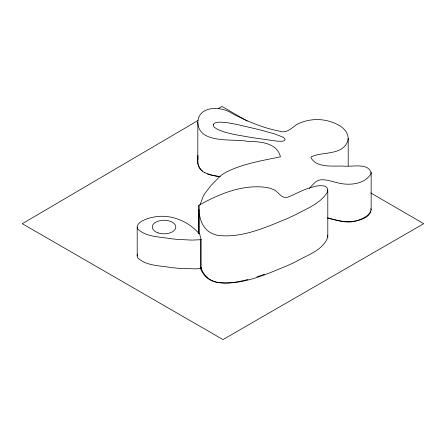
<?xml version="1.0" encoding="UTF-8"?>
<svg xmlns="http://www.w3.org/2000/svg" width="446" height="446" viewBox="0 0 446 446"><rect width="100%" height="100%" fill="white"/><g stroke="black" fill="none" stroke-linecap="round" stroke-linejoin="round"><path stroke-width="0.67" d="M202.423 171.052C199.094 168.432 197.595 164.139 197.818 159.991L197.818 122.254C198.498 105.245 221.941 106.02 232.299 113.602C247.123 121.223 262.661 127.835 279.073 131.079C286.371 133.939 291.455 128.197 296.752 124.49C306.948 119.182 319.225 118.134 330.191 121.557C338.564 124.044 349.653 130.154 347.975 140.479C342.84 155.949 322.943 151.211 311.252 156.814L310.951 157.644C316.537 168.371 333.864 165.628 343.989 166.124C351.727 167.055 369.282 162.361 371.139 173.405C365.146 184.382 349.38 185.753 338.269 182.96C332.833 181.812 327.531 179.654 321.906 179.721C316.181 179.671 312.802 184.716 309.379 188.496M371.15 172.111L371.15 209.849C369.862 218.339 358.757 220.569 351.621 221.891C343.32 222.738 335.375 219.766 327.397 218.016M198.938 205.232C198.464 215.736 201.347 228.319 211.677 233.303A19.646 11.345 0 0 0 218.233 235.427C242.334 238.153 265.459 227.482 287.246 218.557A312.178 180.234 0 0 0 295.609 214.677C306.737 208.583 320.222 203.727 327.163 192.443C330.441 183.852 317.613 185.174 312.891 187.036C303.865 189.004 295.999 194.038 287.458 197.266C280.902 199.083 278.12 190.47 272.305 189.126A19.295 11.139 0 0 0 268.035 187.716C247.887 184.27 227.388 190.832 209.458 199.708A209.999 121.24 0 0 0 202.696 203.164L198.938 205.232L198.938 233.654M197.818 159.991L198.108 156.931M327.799 189.968L327.799 237.11C323.077 250.54 306.842 255.151 295.609 261.819A312.178 180.234 0 0 1 287.246 265.699C265.459 274.625 242.334 285.295 218.233 282.569A19.646 11.345 0 0 1 211.677 280.45C206.582 278.07 202.958 273.376 201.135 268.152A86.468 49.919 0 0 1 200.89 267.455M197.968 155.32C196.028 161.82 198.241 169.77 204.837 172.674M200.02 204.87L203.025 196.758A87.751 50.666 0 0 1 204.803 193.586L210.702 185.859L219.761 176.493A44.115 25.472 0 0 1 225.52 172.485C242.574 163.688 261.874 160.727 280.45 156.814C276.905 142.419 259.856 141.627 247.764 141.354C233.236 138.394 198.487 144.543 197.818 122.254M137.558 254.092L137.262 255.028A11.122 6.422 0 0 0 137.792 257.821C146.388 266.162 160.008 265.47 171.125 267.578A156.992 90.638 0 0 0 178.846 268.302L195.56 268.877L200.499 268.537L201.715 267.461M370.671 210.869C369.678 214.699 365.798 216.745 362.526 218.406M197.991 120.504L22.3 223.708L223 339.584L423.7 223.708L370.71 192.901M218.378 108.529L221.974 106.416L247.262 121.122M361.946 218.691C351.158 224.087 339.016 221.099 328.072 217.971M264.679 274.257L256.941 276.866M247.987 279.475C238.047 281.989 227.622 284.119 217.369 282.357A19.646 11.345 0 0 1 210.813 280.233C205.762 277.847 202.105 273.197 200.299 267.985M198.548 233.219L198.548 214.693L199.044 214.576L199.044 233.788M200.499 239.719L191.964 240.104L178.846 239.48A156.992 90.638 0 0 1 171.125 238.755C160.008 236.648 146.388 237.339 137.792 229.004A11.122 6.422 0 0 1 137.262 226.211C138.388 222.348 142.592 220.625 145.976 219.203A32.207 18.598 0 0 1 152.805 217.258C169.586 213.556 187.376 220.525 198.682 233.13A2.693 1.555 0 0 1 199.557 233.453L200.655 237.924A86.468 49.919 0 0 0 201.135 239.329L201.135 268.152A3.239 1.873 0 0 1 200.499 268.542L200.499 239.719A3.239 1.873 0 0 0 201.135 239.329M220.168 176.638L211.337 175.005L207.479 173.823M220.017 176.811C214.649 176.019 209.18 175.044 204.368 172.401M327.364 235.103L327.799 237.11M370.765 208.622L371.15 209.849M348.198 138.355L348.198 165.795M137.201 227.148L137.201 255.971M198.548 214.693A142.402 82.215 0 0 1 199.028 209.759M213.221 124.529L213.288 125.822L214.219 127.188L217.642 129.491L224.946 132.211L233.804 134.397L251.689 137.563L277.362 141.181L282.569 141.237L284.347 140.668L285.133 139.682L284.537 138.344L282.931 137.151L274.608 133.878L259.159 129.658L237.149 124.484L227.393 122.706L219.833 122.087L215.15 122.828L213.221 124.529M157.923 232.834A11.763 6.79 0 0 0 175.796 227.187A11.763 6.79 0 0 0 158.391 221.071A11.763 6.79 0 0 0 157.923 232.834"/></g></svg>
